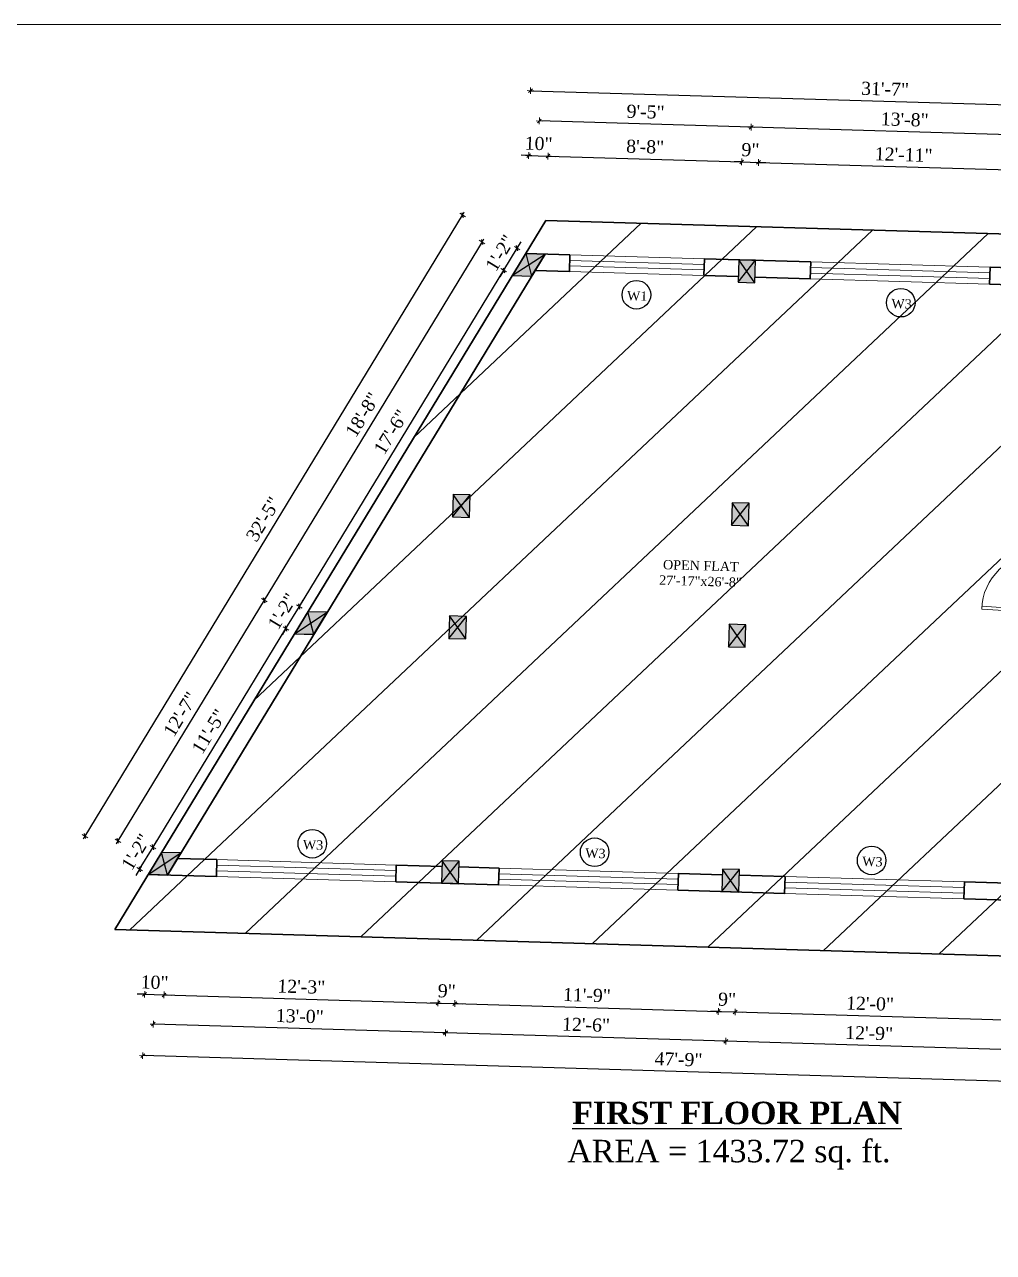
# Model space of a CAD drawing. Header units: inches. Extents: x 4069 to 291496, y -47643 to 12535.
# Drawn here: x 119747 to 120266, y -27557 to -26901 of the extents above; entities that cross this region are included whole.
import ezdxf

# ---------------------------------------------------------------- set-up
doc = ezdxf.new("R2010")
doc.units = ezdxf.units.IN
doc.header["$LTSCALE"] = 5
doc.header["$MEASUREMENT"] = 0
for name, color, linetype, lineweight in [('A-WALL', 7, 'Continuous', 9), ('Dimension', 7, 'Continuous', 18), ('DOOR', 62, 'Continuous', 0), ('Dw', 2, 'Continuous', 18), ('ele1', 21, 'Continuous', 20)]:
    doc.layers.add(name, color=color, linetype=linetype, lineweight=lineweight)
doc.layers.add('dim line', color=7, linetype='Continuous', lineweight=15, true_color=0xfab2b2)
doc.layers.add('TEXT', color=6, linetype='Continuous')
doc.layers.add('WALL', color=7, linetype='Continuous')
doc.styles.add('ordinary', font='times.ttf')
doc.dimstyles.new('Copy of 96', dxfattribs={"dimtxt": 7, "dimasz": 4, "dimexe": 0.5, "dimexo": 0.5, "dimgap": 3, "dimtad": 1, "dimdec": 1, "dimzin": 11, "dimdsep": 46, "dimlunit": 4, "dimtxsty": 'ordinary', "dimblk": 'OBLIQUE', "dimcen": 0.09, "dimse1": 1, "dimse2": 1, "dimclrt": 6, "dimazin": 0, "dimtfac": 1, "dimtdec": 1, "dimtix": 1, "dimtmove": 2, "dimatfit": 3, "dimldrblk": 'leader', "dimfxl": 0.5, "dimfxlon": 1, "dimtolj": 1, "dimtzin": 0, "dimarcsym": 0})

# ---------------------------------------------------------------- blocks, each defined once
blk = doc.blocks.new('c2a')
at = {"color": 1, "ltscale": 5}
for p, q in [((18091.63, 4625.76), (18084.82, 4613.76)), ((18101.98, 4625.76), (18091.63, 4625.76)), ((18095.17, 4613.76), (18101.98, 4625.76)), ((18084.82, 4613.76), (18095.17, 4613.76))]:
    blk.add_line(p, q, dxfattribs=at)
blk = doc.blocks.new('A$C27B36B59')
at = {"layer": 'DOOR'}
for p, q in [((0, 4), (0, 0)), ((2.5, 4), (0, 4)), ((0, 0), (3, 0)), ((2.5, 2.5), (2.5, 4)), ((3, 2.5), (2.5, 2.5)), ((3, 0), (3, 2.5))]:
    blk.add_line(p, q, dxfattribs=at)
for centre, radius, start, end in [((-1.4, -0.54), 4.75, 22.14107, 72.83803), ((1.34, 2.09), 1.64, 45.13802, 144.89476), ((2.21, 0.3), 2.49, 83.31492, 152.65798), ((0.13, 0.37), 2.05, 349.48753, 93.68048), ((1.96, -0.47), 2.01, 58.74475, 166.49498), ((-0.06, 0.32), 1.13, 343.54197, 86.94698), ((2.08, -0.4), 1.17, 38.28162, 160.15192)]:
    blk.add_arc(centre, radius, start, end, dxfattribs=at)
blk = doc.blocks.new('D2')
at = {"layer": 'DOOR'}
for p, q in [((74473.95, 24047.59), (74473.95, 24018.09)), ((74473.95, 24047.59), (74475.45, 24047.59)), ((74475.45, 24047.59), (74475.45, 24018.13))]:
    blk.add_line(p, q, dxfattribs=at)
blk.add_arc((74473.95, 24047.59), 29.5, 180, 272.9146, dxfattribs=at)
at = {"layer": 'DOOR', "xscale": -1, "rotation": 180}
blk.add_blockref('A$C27B36B59', (74441.95, 24050.09), dxfattribs=at)
at = {"layer": 'DOOR', "rotation": 180}
blk.add_blockref('A$C27B36B59', (74477.95, 24050.09), dxfattribs=at)
blk = doc.blocks.new('oblique')
at = {"color": 0, "lineweight": -2}
blk.add_line((0.25, 0.25), (-0.25, -0.25), dxfattribs=at)
at = {"layer": 'dim line', "lineweight": 9}
for p, q in [((-0.4375, 0), (0.4375, 0)), ((0, 0.4375), (0, -0.4375))]:
    blk.add_line(p, q, dxfattribs=at)
blk = doc.blocks.new('*D5156')
at = {"layer": 'A-WALL', "color": 0, "lineweight": -2, "ltscale": 50, "transparency": 16777216}
blk.add_line((120275.42, -27449.05), (120122.48, -27444.49), dxfattribs=at)
at = {"layer": 'Defpoints', "color": 0, "ltscale": 50, "transparency": 16777216}
for p in [(120124.87, -27364.6), (120277.8, -27369.16), (120122.48, -27444.49)]:
    blk.add_point(p, dxfattribs=at)
at = {"layer": 'A-WALL', "color": 0, "lineweight": -2, "ltscale": 50, "transparency": 16777216, "xscale": 4, "yscale": 4, "zscale": 4}
for p, rotation in [((120122.48, -27444.49), 178.2899854281162), ((120275.42, -27449.05), 358.2899854281162)]:
    blk.add_blockref('oblique', p, dxfattribs=dict(at, rotation=rotation))
at = {"layer": 'A-WALL', "color": 6, "ltscale": 50, "transparency": 16777216, "insert": (120199.15, -27440.2), "char_height": 7, "attachment_point": 5, "rotation": 358.28999, "style": 'ordinary'}
blk.add_mtext('\\A1;12\'-9"', dxfattribs=at)
blk = doc.blocks.new('_OBLIQUE')
at = {"color": 0, "linetype": 'ByBlock'}
blk.add_line((-0.5, -0.5), (0.5, 0.5), dxfattribs=at)
blk = doc.blocks.new('leader')
at = {"layer": 'Dimension'}
for p, q in [((0, -4.33), (0, 4.33)), ((-4.42, 0), (4.42, 0))]:
    blk.add_line(p, q, dxfattribs=at)
blk = doc.blocks.new('*D5157')
at = {"layer": 'A-WALL', "color": 0, "lineweight": -2, "ltscale": 50, "transparency": 16777216}
blk.add_line((120122.48, -27444.49), (119972.55, -27440.01), dxfattribs=at)
at = {"layer": 'Defpoints', "color": 0, "ltscale": 50, "transparency": 16777216}
for p in [(119974.94, -27360.12), (120124.87, -27364.6), (119972.55, -27440.01)]:
    blk.add_point(p, dxfattribs=at)
at = {"layer": 'A-WALL', "color": 0, "lineweight": -2, "ltscale": 50, "transparency": 16777216, "xscale": 4, "yscale": 4, "zscale": 4}
for p, rotation in [((119972.55, -27440.01), 178.2899854281162), ((120122.48, -27444.49), 358.2899854281162)]:
    blk.add_blockref('oblique', p, dxfattribs=dict(at, rotation=rotation))
at = {"layer": 'A-WALL', "color": 6, "ltscale": 50, "transparency": 16777216, "insert": (120047.71, -27435.69), "char_height": 7, "attachment_point": 5, "rotation": 358.28999, "style": 'ordinary'}
blk.add_mtext('\\A1;12\'-6"', dxfattribs=at)
blk = doc.blocks.new('*D5158')
at = {"layer": 'A-WALL', "color": 0, "lineweight": -2, "ltscale": 50, "transparency": 16777216}
blk.add_line((119972.55, -27440.01), (119816.3, -27435.35), dxfattribs=at)
at = {"layer": 'Defpoints', "color": 0, "ltscale": 50, "transparency": 16777216}
for p in [(119818.68, -27355.45), (119974.94, -27360.12), (119816.3, -27435.35)]:
    blk.add_point(p, dxfattribs=at)
at = {"layer": 'A-WALL', "color": 0, "lineweight": -2, "ltscale": 50, "transparency": 16777216, "xscale": 4, "yscale": 4, "zscale": 4}
for p, rotation in [((119816.3, -27435.35), 178.2899854281162), ((119972.55, -27440.01), 358.2899854281162)]:
    blk.add_blockref('oblique', p, dxfattribs=dict(at, rotation=rotation))
at = {"layer": 'A-WALL', "color": 6, "ltscale": 50, "transparency": 16777216, "insert": (119894.62, -27431.12), "char_height": 7, "attachment_point": 5, "rotation": 358.28999, "style": 'ordinary'}
blk.add_mtext('\\A1;13\'-0"', dxfattribs=at)
blk = doc.blocks.new('*D5159')
at = {"layer": 'A-WALL', "color": 0, "lineweight": -2, "ltscale": 50, "transparency": 16777216}
blk.add_line((120383.36, -27469.31), (119810.61, -27452.21), dxfattribs=at)
at = {"layer": 'Defpoints', "color": 0, "ltscale": 50, "transparency": 16777216}
for p in [(119813.51, -27355.3), (120386.25, -27372.4), (119810.61, -27452.21)]:
    blk.add_point(p, dxfattribs=at)
at = {"layer": 'A-WALL', "color": 0, "lineweight": -2, "ltscale": 50, "transparency": 16777216, "xscale": 4, "yscale": 4, "zscale": 4}
for p, rotation in [((119810.61, -27452.21), 178.2899854281162), ((120383.36, -27469.31), 358.2899854281162)]:
    blk.add_blockref('oblique', p, dxfattribs=dict(at, rotation=rotation))
at = {"layer": 'A-WALL', "color": 6, "ltscale": 50, "transparency": 16777216, "insert": (120097.18, -27454.19), "char_height": 7, "attachment_point": 5, "rotation": 358.28999, "style": 'ordinary'}
blk.add_mtext('\\A1;47\'-9"', dxfattribs=at)
blk = doc.blocks.new('*D5160')
at = {"layer": 'A-WALL', "color": 0, "lineweight": -2, "ltscale": 50, "transparency": 16777216}
for p, q in [((119816.11, -27340.73), (119818.19, -27337.32)), ((119808.94, -27352.52), (119816.11, -27340.73)), ((119808.94, -27352.52), (119806.87, -27355.94))]:
    blk.add_line(p, q, dxfattribs=at)
at = {"layer": 'Defpoints', "color": 0, "ltscale": 50, "transparency": 16777216}
for p in [(119816.11, -27340.73), (119820.68, -27343.51), (119813.51, -27355.3)]:
    blk.add_point(p, dxfattribs=at)
at = {"layer": 'A-WALL', "color": 0, "lineweight": -2, "ltscale": 50, "transparency": 16777216, "xscale": 4, "yscale": 4, "zscale": 4}
for p, rotation in [((119816.11, -27340.73), 238.701470922421), ((119808.94, -27352.52), 58.70147092242097)]:
    blk.add_blockref('oblique', p, dxfattribs=dict(at, rotation=rotation))
at = {"layer": 'A-WALL', "color": 6, "ltscale": 50, "transparency": 16777216, "insert": (119806.97, -27343.25), "char_height": 7, "attachment_point": 5, "rotation": 58.70147, "style": 'ordinary'}
blk.add_mtext('\\A1;1\'-2"', dxfattribs=at)
blk = doc.blocks.new('*D5161')
at = {"layer": 'A-WALL', "color": 0, "lineweight": -2, "ltscale": 50, "transparency": 16777216}
blk.add_line((119816.11, -27340.73), (119887.2, -27223.8), dxfattribs=at)
at = {"layer": 'Defpoints', "color": 0, "ltscale": 50, "transparency": 16777216}
for p in [(119887.2, -27223.8), (119891.77, -27226.58), (119820.68, -27343.51)]:
    blk.add_point(p, dxfattribs=at)
at = {"layer": 'A-WALL', "color": 0, "lineweight": -2, "ltscale": 50, "transparency": 16777216, "xscale": 4, "yscale": 4, "zscale": 4}
for p, rotation in [((119887.2, -27223.8), 58.70147092271232), ((119816.11, -27340.73), 238.7014709227123)]:
    blk.add_blockref('oblique', p, dxfattribs=dict(at, rotation=rotation))
at = {"layer": 'A-WALL', "color": 6, "ltscale": 50, "transparency": 16777216, "insert": (119846.05, -27278.86), "char_height": 7, "attachment_point": 5, "rotation": 58.70147, "style": 'ordinary'}
blk.add_mtext('\\A1;11\'-5"', dxfattribs=at)
blk = doc.blocks.new('*D5162')
at = {"layer": 'A-WALL', "color": 0, "lineweight": -2, "ltscale": 50, "transparency": 16777216}
for p, q in [((119887.2, -27223.8), (119894.37, -27212.01)), ((119894.37, -27212.01), (119896.45, -27208.59)), ((119887.2, -27223.8), (119885.13, -27227.22))]:
    blk.add_line(p, q, dxfattribs=at)
at = {"layer": 'Defpoints', "color": 0, "ltscale": 50, "transparency": 16777216}
for p in [(119894.37, -27212.01), (119898.94, -27214.79), (119891.77, -27226.58)]:
    blk.add_point(p, dxfattribs=at)
at = {"layer": 'A-WALL', "color": 0, "lineweight": -2, "ltscale": 50, "transparency": 16777216, "xscale": 4, "yscale": 4, "zscale": 4}
for p, rotation in [((119894.37, -27212.01), 238.7014709227123), ((119887.2, -27223.8), 58.70147092271233)]:
    blk.add_blockref('oblique', p, dxfattribs=dict(at, rotation=rotation))
at = {"layer": 'A-WALL', "color": 6, "ltscale": 50, "transparency": 16777216, "insert": (119885.23, -27214.53), "char_height": 7, "attachment_point": 5, "rotation": 58.70147, "style": 'ordinary'}
blk.add_mtext('\\A1;1\'-2"', dxfattribs=at)
blk = doc.blocks.new('*D5163')
at = {"layer": 'A-WALL', "color": 0, "lineweight": -2, "ltscale": 50, "transparency": 16777216}
blk.add_line((119894.37, -27212.01), (120003.7, -27032.19), dxfattribs=at)
at = {"layer": 'Defpoints', "color": 0, "ltscale": 50, "transparency": 16777216}
for p in [(120003.7, -27032.19), (120008.26, -27034.97), (119898.94, -27214.79)]:
    blk.add_point(p, dxfattribs=at)
at = {"layer": 'A-WALL', "color": 0, "lineweight": -2, "ltscale": 50, "transparency": 16777216, "xscale": 4, "yscale": 4, "zscale": 4}
for p, rotation in [((120003.7, -27032.19), 58.70147092271232), ((119894.37, -27212.01), 238.7014709227123)]:
    blk.add_blockref('oblique', p, dxfattribs=dict(at, rotation=rotation))
at = {"layer": 'A-WALL', "color": 6, "ltscale": 50, "transparency": 16777216, "insert": (119943.42, -27118.69), "char_height": 7, "attachment_point": 5, "rotation": 58.70147, "style": 'ordinary'}
blk.add_mtext('\\A1;17\'-6"', dxfattribs=at)
blk = doc.blocks.new('*D5164')
at = {"layer": 'A-WALL', "color": 0, "lineweight": -2, "ltscale": 50, "transparency": 16777216}
for p, q in [((120003.7, -27032.19), (120010.87, -27020.4)), ((120010.87, -27020.4), (120012.94, -27016.98)), ((120003.7, -27032.19), (120001.62, -27035.61))]:
    blk.add_line(p, q, dxfattribs=at)
at = {"layer": 'Defpoints', "color": 0, "ltscale": 50, "transparency": 16777216}
for p in [(120010.87, -27020.4), (120015.43, -27023.18), (120008.26, -27034.97)]:
    blk.add_point(p, dxfattribs=at)
at = {"layer": 'A-WALL', "color": 0, "lineweight": -2, "ltscale": 50, "transparency": 16777216, "xscale": 4, "yscale": 4, "zscale": 4}
for p, rotation in [((120010.87, -27020.4), 238.7014709227123), ((120003.7, -27032.19), 58.70147092271233)]:
    blk.add_blockref('oblique', p, dxfattribs=dict(at, rotation=rotation))
at = {"layer": 'A-WALL', "color": 6, "ltscale": 50, "transparency": 16777216, "insert": (120001.73, -27022.92), "char_height": 7, "attachment_point": 5, "rotation": 58.70147, "style": 'ordinary'}
blk.add_mtext('\\A1;1\'-2"', dxfattribs=at)
blk = doc.blocks.new('*D5165')
at = {"layer": 'A-WALL', "color": 0, "lineweight": -2, "ltscale": 50, "transparency": 16777216}
blk.add_line((119992.06, -27017.05), (119875.57, -27208.66), dxfattribs=at)
at = {"layer": 'Defpoints', "color": 0, "ltscale": 50, "transparency": 16777216}
for p in [(120011.85, -27029.07), (119875.57, -27208.66), (119895.35, -27220.68)]:
    blk.add_point(p, dxfattribs=at)
at = {"layer": 'A-WALL', "color": 0, "lineweight": -2, "ltscale": 50, "transparency": 16777216, "xscale": 4, "yscale": 4, "zscale": 4}
for p, rotation in [((119992.06, -27017.05), 58.70147092240706), ((119875.57, -27208.66), 238.7014709224071)]:
    blk.add_blockref('oblique', p, dxfattribs=dict(at, rotation=rotation))
at = {"layer": 'A-WALL', "color": 6, "ltscale": 50, "transparency": 16777216, "insert": (119928.21, -27109.44), "char_height": 7, "attachment_point": 5, "rotation": 58.70147, "style": 'ordinary'}
blk.add_mtext('\\A1;18\'-8"', dxfattribs=at)
blk = doc.blocks.new('*D5166')
at = {"layer": 'A-WALL', "color": 0, "lineweight": -2, "ltscale": 50, "transparency": 16777216}
blk.add_line((119875.57, -27208.66), (119797.31, -27337.38), dxfattribs=at)
at = {"layer": 'Defpoints', "color": 0, "ltscale": 50, "transparency": 16777216}
for p in [(119895.35, -27220.68), (119797.31, -27337.38), (119817.09, -27349.4)]:
    blk.add_point(p, dxfattribs=at)
at = {"layer": 'A-WALL', "color": 0, "lineweight": -2, "ltscale": 50, "transparency": 16777216, "xscale": 4, "yscale": 4, "zscale": 4}
for p, rotation in [((119875.57, -27208.66), 58.70147092271233), ((119797.31, -27337.38), 238.7014709227123)]:
    blk.add_blockref('oblique', p, dxfattribs=dict(at, rotation=rotation))
at = {"layer": 'A-WALL', "color": 6, "ltscale": 50, "transparency": 16777216, "insert": (119830.83, -27269.6), "char_height": 7, "attachment_point": 5, "rotation": 58.70147, "style": 'ordinary'}
blk.add_mtext('\\A1;12\'-7"', dxfattribs=at)
blk = doc.blocks.new('*D5167')
at = {"layer": 'A-WALL', "color": 0, "lineweight": -2, "ltscale": 50, "transparency": 16777216}
blk.add_line((119779.73, -27334.77), (119981.65, -27002.64), dxfattribs=at)
at = {"layer": 'Defpoints', "color": 0, "ltscale": 50, "transparency": 16777216}
for p in [(119981.65, -27002.64), (120015.43, -27023.18), (119813.51, -27355.3)]:
    blk.add_point(p, dxfattribs=at)
at = {"layer": 'A-WALL', "color": 0, "lineweight": -2, "ltscale": 50, "transparency": 16777216, "xscale": 4, "yscale": 4, "zscale": 4}
for p, rotation in [((119981.65, -27002.64), 58.70147092240533), ((119779.73, -27334.77), 238.7014709224053)]:
    blk.add_blockref('oblique', p, dxfattribs=dict(at, rotation=rotation))
at = {"layer": 'A-WALL', "color": 6, "ltscale": 50, "transparency": 16777216, "insert": (119875.09, -27165.3), "char_height": 7, "attachment_point": 5, "rotation": 58.70147, "style": 'ordinary'}
blk.add_mtext('\\A1;32\'-5"', dxfattribs=at)
blk = doc.blocks.new('*D5168')
at = {"layer": 'A-WALL', "color": 0, "lineweight": -2, "ltscale": 50, "transparency": 16777216}
for p, q in [((120016.99, -26970.83), (120012.99, -26970.71)), ((120016.99, -26970.83), (120027.34, -26971.14)), ((120027.34, -26971.14), (120031.34, -26971.26))]:
    blk.add_line(p, q, dxfattribs=at)
at = {"layer": 'Defpoints', "color": 0, "ltscale": 50, "transparency": 16777216}
for p in [(120027.34, -26971.14), (120015.43, -27023.18), (120025.78, -27023.49)]:
    blk.add_point(p, dxfattribs=at)
at = {"layer": 'A-WALL', "color": 0, "lineweight": -2, "ltscale": 50, "transparency": 16777216, "xscale": 4, "yscale": 4, "zscale": 4}
for p, rotation in [((120016.99, -26970.83), 358.2899854281655), ((120027.34, -26971.14), 178.2899854281655)]:
    blk.add_blockref('oblique', p, dxfattribs=dict(at, rotation=rotation))
at = {"layer": 'A-WALL', "color": 6, "ltscale": 50, "transparency": 16777216, "insert": (120022.36, -26964.43), "char_height": 7, "attachment_point": 5, "rotation": 358.28999, "style": 'ordinary'}
blk.add_mtext('\\A1;10"', dxfattribs=at)
blk = doc.blocks.new('*D5169')
at = {"layer": 'A-WALL', "color": 0, "lineweight": -2, "ltscale": 50, "transparency": 16777216}
blk.add_line((120027.34, -26971.14), (120130.94, -26974.23), dxfattribs=at)
at = {"layer": 'Defpoints', "color": 0, "ltscale": 50, "transparency": 16777216}
for p in [(120130.94, -26974.23), (120025.78, -27023.49), (120129.38, -27026.58)]:
    blk.add_point(p, dxfattribs=at)
at = {"layer": 'A-WALL', "color": 0, "lineweight": -2, "ltscale": 50, "transparency": 16777216, "xscale": 4, "yscale": 4, "zscale": 4}
for p, rotation in [((120027.34, -26971.14), 178.2899854281162), ((120130.94, -26974.23), 358.2899854281162)]:
    blk.add_blockref('oblique', p, dxfattribs=dict(at, rotation=rotation))
at = {"layer": 'A-WALL', "color": 6, "ltscale": 50, "transparency": 16777216, "insert": (120079.34, -26966.13), "char_height": 7, "attachment_point": 5, "rotation": 358.28999, "style": 'ordinary'}
blk.add_mtext('\\A1;8\'-8"', dxfattribs=at)
blk = doc.blocks.new('*D5170')
at = {"layer": 'A-WALL', "color": 0, "lineweight": -2, "ltscale": 50, "transparency": 16777216}
for p, q in [((120130.94, -26974.23), (120126.94, -26974.11)), ((120130.94, -26974.23), (120139.94, -26974.5)), ((120139.94, -26974.5), (120143.94, -26974.62))]:
    blk.add_line(p, q, dxfattribs=at)
at = {"layer": 'Defpoints', "color": 0, "ltscale": 50, "transparency": 16777216}
for p in [(120139.94, -26974.5), (120129.38, -27026.58), (120138.38, -27026.85)]:
    blk.add_point(p, dxfattribs=at)
at = {"layer": 'A-WALL', "color": 0, "lineweight": -2, "ltscale": 50, "transparency": 16777216, "xscale": 4, "yscale": 4, "zscale": 4}
for p, rotation in [((120130.94, -26974.23), 358.2899854281162), ((120139.94, -26974.5), 178.2899854281162)]:
    blk.add_blockref('oblique', p, dxfattribs=dict(at, rotation=rotation))
at = {"layer": 'A-WALL', "color": 6, "ltscale": 50, "transparency": 16777216, "insert": (120135.64, -26967.8), "char_height": 7, "attachment_point": 5, "rotation": 358.28999, "style": 'ordinary'}
blk.add_mtext('\\A1;9"', dxfattribs=at)
blk = doc.blocks.new('*D5171')
at = {"layer": 'A-WALL', "color": 0, "lineweight": -2, "ltscale": 50, "transparency": 16777216}
blk.add_line((120139.94, -26974.5), (120294.87, -26979.12), dxfattribs=at)
at = {"layer": 'Defpoints', "color": 0, "ltscale": 50, "transparency": 16777216}
for p in [(120294.87, -26979.12), (120138.38, -27026.85), (120293.31, -27031.47)]:
    blk.add_point(p, dxfattribs=at)
at = {"layer": 'A-WALL', "color": 0, "lineweight": -2, "ltscale": 50, "transparency": 16777216, "xscale": 4, "yscale": 4, "zscale": 4}
for p, rotation in [((120139.94, -26974.5), 178.2899854281162), ((120294.87, -26979.12), 358.2899854281162)]:
    blk.add_blockref('oblique', p, dxfattribs=dict(at, rotation=rotation))
at = {"layer": 'A-WALL', "color": 6, "ltscale": 50, "transparency": 16777216, "insert": (120217.6, -26970.31), "char_height": 7, "attachment_point": 5, "rotation": 358.28999, "style": 'ordinary'}
blk.add_mtext('\\A1;12\'-11"', dxfattribs=at)
blk = doc.blocks.new('*D5176')
at = {"layer": 'A-WALL', "color": 0, "lineweight": -2, "ltscale": 50, "transparency": 16777216}
blk.add_line((120299.92, -26960.59), (120136, -26955.7), dxfattribs=at)
at = {"layer": 'Defpoints', "color": 0, "ltscale": 50, "transparency": 16777216}
for p in [(120136, -26955.7), (120133.88, -27026.71), (120297.8, -27031.61)]:
    blk.add_point(p, dxfattribs=at)
at = {"layer": 'A-WALL', "color": 0, "lineweight": -2, "ltscale": 50, "transparency": 16777216, "xscale": 4, "yscale": 4, "zscale": 4}
for p, rotation in [((120136, -26955.7), 178.2899854281162), ((120299.92, -26960.59), 358.2899854281162)]:
    blk.add_blockref('oblique', p, dxfattribs=dict(at, rotation=rotation))
at = {"layer": 'A-WALL', "color": 6, "ltscale": 50, "transparency": 16777216, "insert": (120218.16, -26951.59), "char_height": 7, "attachment_point": 5, "rotation": 358.28999, "style": 'ordinary'}
blk.add_mtext('\\A1;13\'-8"', dxfattribs=at)
blk = doc.blocks.new('*D5177')
at = {"layer": 'A-WALL', "color": 0, "lineweight": -2, "ltscale": 50, "transparency": 16777216}
blk.add_line((120136, -26955.7), (120022.72, -26952.31), dxfattribs=at)
at = {"layer": 'Defpoints', "color": 0, "ltscale": 50, "transparency": 16777216}
for p in [(120022.72, -26952.31), (120020.6, -27023.33), (120133.88, -27026.71)]:
    blk.add_point(p, dxfattribs=at)
at = {"layer": 'A-WALL', "color": 0, "lineweight": -2, "ltscale": 50, "transparency": 16777216, "xscale": 4, "yscale": 4, "zscale": 4}
for p, rotation in [((120022.72, -26952.31), 178.2899854281162), ((120136, -26955.7), 358.2899854281162)]:
    blk.add_blockref('oblique', p, dxfattribs=dict(at, rotation=rotation))
at = {"layer": 'A-WALL', "color": 6, "ltscale": 50, "transparency": 16777216, "insert": (120079.56, -26947.44), "char_height": 7, "attachment_point": 5, "rotation": 358.28999, "style": 'ordinary'}
blk.add_mtext('\\A1;9\'-5"', dxfattribs=at)
blk = doc.blocks.new('*D5178')
at = {"layer": 'A-WALL', "color": 0, "lineweight": -2, "ltscale": 50, "transparency": 16777216}
blk.add_line((120018.03, -26936.15), (120396.86, -26947.46), dxfattribs=at)
at = {"layer": 'Defpoints', "color": 0, "ltscale": 50, "transparency": 16777216}
for p in [(120396.86, -26947.46), (120015.43, -27023.18), (120394.26, -27034.49)]:
    blk.add_point(p, dxfattribs=at)
at = {"layer": 'A-WALL', "color": 0, "lineweight": -2, "ltscale": 50, "transparency": 16777216, "xscale": 4, "yscale": 4, "zscale": 4}
for p, rotation in [((120018.03, -26936.15), 178.2899854281162), ((120396.86, -26947.46), 358.2899854281162)]:
    blk.add_blockref('oblique', p, dxfattribs=dict(at, rotation=rotation))
at = {"layer": 'A-WALL', "color": 6, "ltscale": 50, "transparency": 16777216, "insert": (120207.64, -26935.24), "char_height": 7, "attachment_point": 5, "rotation": 358.28999, "style": 'ordinary'}
blk.add_mtext('\\A1;31\'-7"', dxfattribs=at)
blk = doc.blocks.new('*D5179')
at = {"layer": 'A-WALL', "color": 0, "lineweight": -2, "ltscale": 50, "transparency": 16777216}
for p, q in [((119811.59, -27419.4), (119807.6, -27419.28)), ((119811.59, -27419.4), (119821.94, -27419.71)), ((119821.94, -27419.71), (119825.94, -27419.83))]:
    blk.add_line(p, q, dxfattribs=at)
at = {"layer": 'Defpoints', "color": 0, "ltscale": 50, "transparency": 16777216}
for p in [(119813.51, -27355.3), (119823.85, -27355.61), (119821.94, -27419.71)]:
    blk.add_point(p, dxfattribs=at)
at = {"layer": 'A-WALL', "color": 0, "lineweight": -2, "ltscale": 50, "transparency": 16777216, "xscale": 4, "yscale": 4, "zscale": 4}
for p, rotation in [((119811.59, -27419.4), 358.2899854281162), ((119821.94, -27419.71), 178.2899854281162)]:
    blk.add_blockref('oblique', p, dxfattribs=dict(at, rotation=rotation))
at = {"layer": 'A-WALL', "color": 6, "ltscale": 50, "transparency": 16777216, "insert": (119816.96, -27412.99), "char_height": 7, "attachment_point": 5, "rotation": 358.28999, "style": 'ordinary'}
blk.add_mtext('\\A1;10"', dxfattribs=at)
blk = doc.blocks.new('*D5180')
at = {"layer": 'A-WALL', "color": 0, "lineweight": -2, "ltscale": 50, "transparency": 16777216}
blk.add_line((119821.94, -27419.71), (119968.52, -27424.08), dxfattribs=at)
at = {"layer": 'Defpoints', "color": 0, "ltscale": 50, "transparency": 16777216}
for p in [(119823.85, -27355.61), (119970.44, -27359.98), (119968.52, -27424.08)]:
    blk.add_point(p, dxfattribs=at)
at = {"layer": 'A-WALL', "color": 0, "lineweight": -2, "ltscale": 50, "transparency": 16777216, "xscale": 4, "yscale": 4, "zscale": 4}
for p, rotation in [((119821.94, -27419.71), 178.2899854281162), ((119968.52, -27424.08), 358.2899854281162)]:
    blk.add_blockref('oblique', p, dxfattribs=dict(at, rotation=rotation))
at = {"layer": 'A-WALL', "color": 6, "ltscale": 50, "transparency": 16777216, "insert": (119895.43, -27415.34), "char_height": 7, "attachment_point": 5, "rotation": 358.28999, "style": 'ordinary'}
blk.add_mtext('\\A1;12\'-3"', dxfattribs=at)
blk = doc.blocks.new('*D5181')
at = {"layer": 'A-WALL', "color": 0, "lineweight": -2, "ltscale": 50, "transparency": 16777216}
for p, q in [((119968.52, -27424.08), (119964.53, -27423.96)), ((119968.52, -27424.08), (119977.52, -27424.35)), ((119977.52, -27424.35), (119981.52, -27424.47))]:
    blk.add_line(p, q, dxfattribs=at)
at = {"layer": 'Defpoints', "color": 0, "ltscale": 50, "transparency": 16777216}
for p in [(119970.44, -27359.98), (119979.43, -27360.25), (119977.52, -27424.35)]:
    blk.add_point(p, dxfattribs=at)
at = {"layer": 'A-WALL', "color": 0, "lineweight": -2, "ltscale": 50, "transparency": 16777216, "xscale": 4, "yscale": 4, "zscale": 4}
for p, rotation in [((119968.52, -27424.08), 358.2899854281162), ((119977.52, -27424.35), 178.2899854281162)]:
    blk.add_blockref('oblique', p, dxfattribs=dict(at, rotation=rotation))
at = {"layer": 'A-WALL', "color": 6, "ltscale": 50, "transparency": 16777216, "insert": (119973.22, -27417.65), "char_height": 7, "attachment_point": 5, "rotation": 358.28999, "style": 'ordinary'}
blk.add_mtext('\\A1;9"', dxfattribs=at)
blk = doc.blocks.new('*D5182')
at = {"layer": 'A-WALL', "color": 0, "lineweight": -2, "ltscale": 50, "transparency": 16777216}
blk.add_line((119977.52, -27424.35), (120118.46, -27428.56), dxfattribs=at)
at = {"layer": 'Defpoints', "color": 0, "ltscale": 50, "transparency": 16777216}
for p in [(119979.43, -27360.25), (120120.37, -27364.46), (120118.46, -27428.56)]:
    blk.add_point(p, dxfattribs=at)
at = {"layer": 'A-WALL', "color": 0, "lineweight": -2, "ltscale": 50, "transparency": 16777216, "xscale": 4, "yscale": 4, "zscale": 4}
for p, rotation in [((119977.52, -27424.35), 178.2899854281162), ((120118.46, -27428.56), 358.2899854281162)]:
    blk.add_blockref('oblique', p, dxfattribs=dict(at, rotation=rotation))
at = {"layer": 'A-WALL', "color": 6, "ltscale": 50, "transparency": 16777216, "insert": (120048.19, -27419.89), "char_height": 7, "attachment_point": 5, "rotation": 358.28999, "style": 'ordinary'}
blk.add_mtext('\\A1;11\'-9"', dxfattribs=at)
blk = doc.blocks.new('*D5183')
at = {"layer": 'A-WALL', "color": 0, "lineweight": -2, "ltscale": 50, "transparency": 16777216}
for p, q in [((120118.46, -27428.56), (120114.46, -27428.44)), ((120118.46, -27428.56), (120127.45, -27428.83)), ((120127.45, -27428.83), (120131.45, -27428.95))]:
    blk.add_line(p, q, dxfattribs=at)
at = {"layer": 'Defpoints', "color": 0, "ltscale": 50, "transparency": 16777216}
for p in [(120120.37, -27364.46), (120129.37, -27364.73), (120127.45, -27428.83)]:
    blk.add_point(p, dxfattribs=at)
at = {"layer": 'A-WALL', "color": 0, "lineweight": -2, "ltscale": 50, "transparency": 16777216, "xscale": 4, "yscale": 4, "zscale": 4}
for p, rotation in [((120118.46, -27428.56), 358.2899854281162), ((120127.45, -27428.83), 178.2899854281162)]:
    blk.add_blockref('oblique', p, dxfattribs=dict(at, rotation=rotation))
at = {"layer": 'A-WALL', "color": 6, "ltscale": 50, "transparency": 16777216, "insert": (120123.15, -27422.13), "char_height": 7, "attachment_point": 5, "rotation": 358.28999, "style": 'ordinary'}
blk.add_mtext('\\A1;9"', dxfattribs=at)
blk = doc.blocks.new('*D5184')
at = {"layer": 'A-WALL', "color": 0, "lineweight": -2, "ltscale": 50, "transparency": 16777216}
blk.add_line((120127.45, -27428.83), (120271.39, -27433.12), dxfattribs=at)
at = {"layer": 'Defpoints', "color": 0, "ltscale": 50, "transparency": 16777216}
for p in [(120129.37, -27364.73), (120273.3, -27369.03), (120271.39, -27433.12)]:
    blk.add_point(p, dxfattribs=at)
at = {"layer": 'A-WALL', "color": 0, "lineweight": -2, "ltscale": 50, "transparency": 16777216, "xscale": 4, "yscale": 4, "zscale": 4}
for p, rotation in [((120127.45, -27428.83), 178.2899854281162), ((120271.39, -27433.12), 358.2899854281162)]:
    blk.add_blockref('oblique', p, dxfattribs=dict(at, rotation=rotation))
at = {"layer": 'A-WALL', "color": 6, "ltscale": 50, "transparency": 16777216, "insert": (120199.62, -27424.42), "char_height": 7, "attachment_point": 5, "rotation": 358.28999, "style": 'ordinary'}
blk.add_mtext('\\A1;12\'-0"', dxfattribs=at)
blk = doc.blocks.new('*D5188')
at = {"layer": 'A-WALL', "color": 0, "lineweight": -2, "ltscale": 50, "transparency": 16777216}
for p, q in [((120294.77, -27039.34), (120294.77, -27035.34)), ((120294.77, -27039.34), (120294.77, -27051.34)), ((120294.77, -27051.34), (120294.77, -27055.34))]:
    blk.add_line(p, q, dxfattribs=at)
at = {"layer": 'Defpoints', "color": 0, "ltscale": 50, "transparency": 16777216}
for p in [(120223.17, -27039.34), (120223.25, -27051.34), (120294.77, -27051.34)]:
    blk.add_point(p, dxfattribs=at)
at = {"layer": 'A-WALL', "color": 0, "lineweight": -2, "ltscale": 50, "transparency": 16777216, "xscale": 4, "yscale": 4, "zscale": 4}
for p, rotation in [((120294.77, -27039.34), 270), ((120294.77, -27051.34), 90)]:
    blk.add_blockref('oblique', p, dxfattribs=dict(at, rotation=rotation))
at = {"layer": 'A-WALL', "color": 6, "ltscale": 50, "transparency": 16777216, "insert": (120288.21, -27045.34), "char_height": 7, "attachment_point": 5, "rotation": 90, "style": 'ordinary'}
blk.add_mtext('\\A1;1\'-0"', dxfattribs=at)

msp = doc.modelspace()

# ---------------------------------------------------------------- hatches: boundary and pattern name
at = {"layer": 'WALL', "linetype": 'ByBlock', "ltscale": 5, "true_color": 0xf8991e}
h = msp.add_hatch(dxfattribs=at)
h.set_pattern_fill('ANSI31', color=30, scale=350, angle=-1.71001457)
h.set_pattern_definition([(43.29, (112600.392, -24553.754), (-29.99899, 31.8453), [])])
h.paths.add_polyline_path([(119795.58603, -27384.77815), (120026.18321, -27005.49048), (120394.68766, -27016.4919), (120385.35768, -27402.38534)])
h = msp.add_hatch(color=30, dxfattribs=at)
h.dxf.hatch_style = 1
h.paths.add_polyline_path([(120017.01808, -27029.22756), (120018.6062, -27035.27764), (120025.77502, -27023.48631)])
h.paths.add_polyline_path([(120017.01808, -27029.22756), (120025.77502, -27023.48631), (120015.42997, -27023.17747)])
h.paths.add_polyline_path([(120015.42997, -27023.17747), (120008.26115, -27034.9688), (120017.01808, -27029.22756)])
h.paths.add_polyline_path([(120017.01808, -27029.22756), (120008.26115, -27034.9688), (120018.6062, -27035.27764)])
h = msp.add_hatch(color=30, dxfattribs=at)
h.dxf.hatch_style = 1
h.paths.add_polyline_path([(120133.69807, -27032.71095), (120129.02103, -27038.57399), (120138.01702, -27038.84256)])
h.paths.add_polyline_path([(120138.01702, -27038.84256), (120138.37511, -27026.84791), (120133.69807, -27032.71095)])
h.paths.add_polyline_path([(120133.69807, -27032.71095), (120138.37511, -27026.84791), (120129.37912, -27026.57934)])
h.paths.add_polyline_path([(120129.37912, -27026.57934), (120129.02103, -27038.57399), (120133.69807, -27032.71095)])
h = msp.add_hatch(color=30, dxfattribs=at)
h.dxf.hatch_style = 1
h.paths.add_polyline_path([(119980.96395, -27158.20911), (119976.28691, -27164.07215), (119985.2829, -27164.34072)])
h.paths.add_polyline_path([(119985.2829, -27164.34072), (119985.64099, -27152.34606), (119980.96395, -27158.20911)])
h.paths.add_polyline_path([(119980.96395, -27158.20911), (119985.64099, -27152.34606), (119976.645, -27152.07749)])
h.paths.add_polyline_path([(119976.645, -27152.07749), (119976.28691, -27164.07215), (119980.96395, -27158.20911)])
h = msp.add_hatch(color=30, dxfattribs=at)
h.dxf.hatch_style = 1
h.paths.add_polyline_path([(120130.24878, -27162.66589), (120125.57174, -27168.52894), (120134.56773, -27168.79751)])
h.paths.add_polyline_path([(120134.56773, -27168.79751), (120134.92583, -27156.80285), (120130.24878, -27162.66589)])
h.paths.add_polyline_path([(120130.24878, -27162.66589), (120134.92583, -27156.80285), (120125.92983, -27156.53428)])
h.paths.add_polyline_path([(120125.92983, -27156.53428), (120125.57174, -27168.52894), (120130.24878, -27162.66589)])
h = msp.add_hatch(color=30, dxfattribs=at)
h.dxf.hatch_style = 1
h.paths.add_polyline_path([(119900.52469, -27220.83661), (119902.1128, -27226.8867), (119909.28163, -27215.09537)])
h.paths.add_polyline_path([(119900.52469, -27220.83661), (119909.28163, -27215.09537), (119898.93658, -27214.78653)])
h.paths.add_polyline_path([(119898.93658, -27214.78653), (119891.76775, -27226.57785), (119900.52469, -27220.83661)])
h.paths.add_polyline_path([(119900.52469, -27220.83661), (119891.76775, -27226.57785), (119902.1128, -27226.8867)])
h = msp.add_hatch(color=30, dxfattribs=at)
h.dxf.hatch_style = 1
h.paths.add_polyline_path([(119979.02429, -27223.18016), (119974.34725, -27229.0432), (119983.34324, -27229.31177)])
h.paths.add_polyline_path([(119983.34324, -27229.31177), (119983.70133, -27217.31712), (119979.02429, -27223.18016)])
h.paths.add_polyline_path([(119979.02429, -27223.18016), (119983.70133, -27217.31712), (119974.70534, -27217.04855)])
h.paths.add_polyline_path([(119974.70534, -27217.04855), (119974.34725, -27229.0432), (119979.02429, -27223.18016)])
h = msp.add_hatch(color=30, dxfattribs=at)
h.dxf.hatch_style = 1
h.paths.add_polyline_path([(120128.52414, -27227.64337), (120123.8471, -27233.50641), (120132.84309, -27233.77498)])
h.paths.add_polyline_path([(120132.84309, -27233.77498), (120133.20118, -27221.78032), (120128.52414, -27227.64337)])
h.paths.add_polyline_path([(120128.52414, -27227.64337), (120133.20118, -27221.78032), (120124.20519, -27221.51175)])
h.paths.add_polyline_path([(120124.20519, -27221.51175), (120123.8471, -27233.50641), (120128.52414, -27227.64337)])
h = msp.add_hatch(color=30, dxfattribs=at)
h.dxf.hatch_style = 1
h.paths.add_polyline_path([(119822.26502, -27349.55859), (119823.85314, -27355.60868), (119831.02196, -27343.81735)])
h.paths.add_polyline_path([(119822.26502, -27349.55859), (119831.02196, -27343.81735), (119820.67691, -27343.50851)])
h.paths.add_polyline_path([(119820.67691, -27343.50851), (119813.50809, -27355.29984), (119822.26502, -27349.55859)])
h.paths.add_polyline_path([(119822.26502, -27349.55859), (119813.50809, -27355.29984), (119823.85314, -27355.60868)])
h = msp.add_hatch(color=30, dxfattribs=at)
h.dxf.hatch_style = 1
h.paths.add_polyline_path([(119975.11513, -27354.12182), (119970.43808, -27359.98486), (119979.43408, -27360.25343)])
h.paths.add_polyline_path([(119979.43408, -27360.25343), (119979.79217, -27348.25878), (119975.11513, -27354.12182)])
h.paths.add_polyline_path([(119975.11513, -27354.12182), (119979.79217, -27348.25878), (119970.79617, -27347.99021)])
h.paths.add_polyline_path([(119970.79617, -27347.99021), (119970.43808, -27359.98486), (119975.11513, -27354.12182)])
h = msp.add_hatch(color=30, dxfattribs=at)
h.dxf.hatch_style = 1
h.paths.add_polyline_path([(120125.04832, -27358.59796), (120120.37128, -27364.46101), (120129.36727, -27364.72958)])
h.paths.add_polyline_path([(120129.36727, -27364.72958), (120129.72537, -27352.73492), (120125.04832, -27358.59796)])
h.paths.add_polyline_path([(120125.04832, -27358.59796), (120129.72537, -27352.73492), (120120.72937, -27352.46635)])
h.paths.add_polyline_path([(120120.72937, -27352.46635), (120120.37128, -27364.46101), (120125.04832, -27358.59796)])

# ---------------------------------------------------------------- linework, layer by layer
at = {"color": 1, "ltscale": 5}
for p, q in [((120008.26115, -27034.9688), (120025.77502, -27023.48631)), ((120015.42997, -27023.17747), (120018.6062, -27035.27764)), ((120129.02103, -27038.57399), (120138.37511, -27026.84791)), ((120138.01702, -27038.84256), (120129.37912, -27026.57934)), ((119976.28691, -27164.07215), (119985.64099, -27152.34606)), ((119985.2829, -27164.34072), (119976.645, -27152.07749)), ((120125.57174, -27168.52894), (120134.92583, -27156.80285)), ((120134.56773, -27168.79751), (120125.92983, -27156.53428)), ((119891.76775, -27226.57785), (119909.28163, -27215.09537)), ((119902.1128, -27226.8867), (119898.93658, -27214.78653)), ((119974.34725, -27229.0432), (119983.70133, -27217.31712)), ((119983.34324, -27229.31177), (119974.70534, -27217.04855)), ((120123.8471, -27233.50641), (120133.20118, -27221.78032)), ((120132.84309, -27233.77498), (120124.20519, -27221.51175)), ((119813.50809, -27355.29984), (119831.02196, -27343.81735)), ((119823.85314, -27355.60868), (119820.67691, -27343.50851)), ((119970.43808, -27359.98486), (119979.79217, -27348.25878)), ((119979.43408, -27360.25343), (119970.79617, -27347.99021)), ((120120.37128, -27364.46101), (120129.72537, -27352.73492)), ((120129.36727, -27364.72958), (120120.72937, -27352.46635))]:
    msp.add_line(p, q, dxfattribs=at)
at = {"layer": 'A-WALL', "lineweight": 30}
for p, q in [((119795.58603, -27384.77815), (120026.18321, -27005.49048)), ((120394.68766, -27016.4919), (120026.18321, -27005.49048)), ((119823.85314, -27355.60868), (120025.77502, -27023.48631)), ((120039.03908, -27023.8823), (120015.42997, -27023.17747)), ((120038.77051, -27032.87829), (120039.03908, -27023.8823)), ((120110.73844, -27035.02684), (120111.00701, -27026.03085)), ((120167.86197, -27027.72821), (120111.00701, -27026.03085)), ((120167.5934, -27036.72421), (120167.86197, -27027.72821)), ((120038.77051, -27032.87829), (120020.3984, -27032.32981)), ((120129.11055, -27035.57533), (120110.73844, -27035.02684)), ((120263.55065, -27039.58894), (120263.81922, -27030.59294)), ((120302.30207, -27031.74182), (120263.81922, -27030.59294)), ((120167.5934, -27036.72421), (120138.10654, -27035.8439)), ((120293.03751, -27040.46924), (120263.55065, -27039.58894)), ((119829.22975, -27346.76518), (119850.2604, -27347.39304)), ((119849.99183, -27356.38903), (119850.2604, -27347.39304)), ((119945.94908, -27359.25376), (119946.21765, -27350.25777)), ((119946.21765, -27350.25777), (119970.70665, -27350.98887)), ((119813.50809, -27355.29984), (119849.99183, -27356.38903)), ((119979.70264, -27351.25744), (120001.19315, -27351.89902)), ((120000.92459, -27360.89501), (120001.19315, -27351.89902)), ((120096.88183, -27363.75975), (120097.1504, -27354.76375)), ((120097.1504, -27354.76375), (120120.63985, -27355.46501)), ((120129.63584, -27355.73358), (120154.12502, -27356.46469)), ((120153.85645, -27365.46068), (120154.12502, -27356.46469)), ((119945.94908, -27359.25376), (120000.92459, -27360.89501)), ((120249.8137, -27368.32541), (120250.08226, -27359.32942)), ((120250.08226, -27359.32942), (120273.57171, -27360.03068)), ((120096.88183, -27363.75975), (120153.85645, -27365.46068)), ((120249.8137, -27368.32541), (120294.29388, -27369.65333)), ((119795.58603, -27384.77815), (120385.54211, -27402.39085))]:
    msp.add_line(p, q, dxfattribs=at)
at = {"layer": 'Dw', "color": 3}
for p, q in [((120038.94955, -27026.88097), (120110.91749, -27029.02952)), ((120039.03908, -27023.8823), (120111.00701, -27026.03085)), ((120167.86197, -27027.72821), (120263.81922, -27030.59294)), ((120038.77051, -27032.87829), (120110.73844, -27035.02684)), ((120038.86003, -27029.87963), (120110.82797, -27032.02818)), ((120167.68293, -27033.72554), (120263.64017, -27036.59027)), ((120167.77245, -27030.72688), (120263.7297, -27033.59161)), ((120167.5934, -27036.72421), (120263.55065, -27039.58894)), ((119946.12813, -27353.25643), (119850.17088, -27350.3917)), ((119850.2604, -27347.39304), (119946.21765, -27350.25777)), ((119849.99183, -27356.38903), (119945.94908, -27359.25376)), ((119946.0386, -27356.2551), (119850.08135, -27353.39037)), ((120097.06088, -27357.76242), (120001.10363, -27354.89769)), ((120001.19315, -27351.89902), (120097.1504, -27354.76375)), ((120154.12502, -27356.46469), (120250.08226, -27359.32942)), ((120000.92459, -27360.89501), (120096.88183, -27363.75975)), ((120096.97136, -27360.76108), (120001.01411, -27357.89635)), ((120249.90322, -27365.32675), (120153.94597, -27362.46202)), ((120249.99274, -27362.32808), (120154.03549, -27359.46335)), ((120153.85645, -27365.46068), (120249.8137, -27368.32541))]:
    msp.add_line(p, q, dxfattribs=at)
at = {"layer": 'ele1'}
msp.add_lwpolyline([(118398.77009, -26900.77781), (121483.73454, -26900.77781), (121483.73454, -29056.11078), (118398.77009, -29056.11078)], close=True, dxfattribs=at)
msp.add_lwpolyline([(118398.77009, -26900.77781), (121483.73454, -26900.77781), (121483.73454, -29056.11078), (118398.77009, -29056.11078)], close=True, dxfattribs=at)
at = {"layer": 'TEXT'}
for centre in [(120074.66544, -27045.30374), (120216.06608, -27049.52515), (119901.28403, -27338.88734), (120052.29589, -27343.39569), (120200.4575, -27347.81894)]:
    msp.add_circle(centre, 7.64038, dxfattribs=at)
at = {"layer": 'WALL', "color": 2, "linetype": 'ByBlock', "ltscale": 5}
for points in [[(120008.26115, -27034.9688), (120018.6062, -27035.27764), (120025.77502, -27023.48631), (120015.42997, -27023.17747)], [(120129.02103, -27038.57399), (120138.01702, -27038.84256), (120138.37511, -27026.84791), (120129.37912, -27026.57934)], [(119976.28691, -27164.07215), (119985.2829, -27164.34072), (119985.64099, -27152.34606), (119976.645, -27152.07749)], [(120125.57174, -27168.52894), (120134.56773, -27168.79751), (120134.92583, -27156.80285), (120125.92983, -27156.53428)], [(119891.76775, -27226.57785), (119902.1128, -27226.8867), (119909.28163, -27215.09537), (119898.93658, -27214.78653)], [(119974.34725, -27229.0432), (119983.34324, -27229.31177), (119983.70133, -27217.31712), (119974.70534, -27217.04855)], [(120123.8471, -27233.50641), (120132.84309, -27233.77498), (120133.20118, -27221.78032), (120124.20519, -27221.51175)], [(119813.50809, -27355.29984), (119823.85314, -27355.60868), (119831.02196, -27343.81735), (119820.67691, -27343.50851)], [(119970.43808, -27359.98486), (119979.43408, -27360.25343), (119979.79217, -27348.25878), (119970.79617, -27347.99021)], [(120120.37128, -27364.46101), (120129.36727, -27364.72958), (120129.72537, -27352.73492), (120120.72937, -27352.46635)]]:
    msp.add_lwpolyline(points, close=True, dxfattribs=at)

# ---------------------------------------------------------------- block references
at = {"layer": 'WALL', "color": 2, "linetype": 'ByBlock', "ltscale": 5, "rotation": 358.2899854281387}
for p in [(101793.81686, -31107.00502), (101677.32346, -31298.61408), (101599.0638, -31427.33606)]:
    msp.add_blockref('c2a', p, dxfattribs=at)
at = {"layer": 'WALL', "color": 2, "linetype": 'ByBlock', "rotation": 266.1524916298333}
msp.add_blockref('D2', (101292.8012, 48705.89013), dxfattribs=at)

# ---------------------------------------------------------------- texts
at = {"layer": 'TEXT', "style": 'ordinary'}
for s, p in [('W1', (120069.54325, -27048.21631)), ('W3', (120210.94389, -27052.43772)), ('W3', (119896.16184, -27341.79991)), ('W3', (120047.1737, -27346.30825)), ('W3', (120195.33531, -27350.73151))]:
    msp.add_text(s, height=5, rotation=358.29037351, dxfattribs=at).set_placement(p)
at = {"layer": 'TEXT', "insert": (120108.79802, -27201.03911), "char_height": 5, "attachment_point": 8, "rotation": 358.28959735, "style": 'ordinary'}
msp.add_mtext_dynamic_manual_height_columns('OPEN FLAT\\P27\'-17"x26\'-8"', width=101.5687276, gutter_width=1720.71691, heights=[0], dxfattribs=at)
at = {"layer": 'TEXT', "char_height": 12, "width": 219.8150831, "attachment_point": 8, "style": 'ordinary'}
for s, insert in [('{\\fTimes New Roman|b1|i0|c0|p18;\\LFIRST FLOOR PLAN}', (120128.42852, -27489.00438)), ('AREA = 1433.72 sq. ft.', (120124.12199, -27513.12736))]:
    msp.add_mtext(s, dxfattribs=dict(at, insert=insert))

# ---------------------------------------------------------------- dimensions: what is measured, and where the dimension line sits
at = {"layer": 'A-WALL', "ltscale": 50}
for base, p1, p2, angle, picture, middle in [((120396.85932, -26947.46014), (120015.42997, -27023.17747), (120394.26119, -27034.48719), 358.28998543, '*D5178', (120207.63978, -26935.23755)), ((120022.72266, -26952.31476), (120133.87711, -27026.71362), (120020.6025, -27023.33189), 358.28998543, '*D5177', (120079.55604, -26947.4379)), ((120135.99728, -26955.69649), (120297.80408, -27031.60754), (120133.87711, -27026.71362), 358.28998543, '*D5176', (120218.15653, -26951.58581)), ((120130.94196, -26974.23022), (120025.77502, -27023.48631), (120129.37912, -27026.57934), 178.28998543, '*D5169', (120079.33569, -26966.12607)), ((120139.93795, -26974.49879), (120129.37912, -27026.57934), (120138.37511, -27026.84791), 178.28998543, '*D5170', (120135.63603, -26967.79677)), ((120294.86893, -26979.12414), (120138.37511, -27026.84791), (120293.30608, -27031.47325), 178.28998543, '*D5171', (120217.59741, -26970.31436)), ((120010.86545, -27020.40236), (120008.26115, -27034.9688), (120015.42997, -27023.17747), 238.70147092, '*D5164', (120001.72697, -27022.92129)), ((120003.69662, -27032.19368), (119898.93658, -27214.78653), (120008.26115, -27034.9688), 238.70147092, '*D5163', (119943.4199, -27118.68911)), ((120294.77001, -27051.34431), (120223.17125, -27039.34431), (120223.24506, -27051.34431), 90, '*D5188', (120288.20945, -27045.34431)), ((119894.37205, -27212.01141), (119891.76775, -27226.57785), (119898.93658, -27214.78653), 238.70147092, '*D5162', (119885.23357, -27214.53035)), ((119797.31072, -27337.37736), (119895.35216, -27220.68219), (119817.0925, -27349.40417), 58.70147092, '*D5166', (119830.82611, -27269.60293)), ((119887.20323, -27223.80274), (119820.67691, -27343.50851), (119891.76775, -27226.57785), 238.70147092, '*D5161', (119846.05199, -27278.85987)), ((119821.93953, -27419.70697), (119813.50809, -27355.29984), (119823.85314, -27355.60868), 358.28998543, '*D5179', (119816.96278, -27412.99491)), ((119810.61493, -27452.20938), (120386.25291, -27372.3987), (119813.50809, -27355.29984), 358.28998543, '*D5159', (120097.18341, -27454.19108)), ((119816.2955, -27435.34618), (119974.93608, -27360.11915), (119818.68061, -27355.45426), 358.28998543, '*D5158', (119894.61901, -27431.12098)), ((119968.52448, -27424.08315), (119823.85314, -27355.60868), (119970.43808, -27359.98486), 358.28998543, '*D5180', (119895.42778, -27415.33742)), ((119977.52047, -27424.35172), (119970.43808, -27359.98486), (119979.43408, -27360.25343), 358.28998543, '*D5181', (119973.21855, -27417.64971)), ((119972.55097, -27440.01107), (120124.86928, -27364.59529), (119974.93608, -27360.11915), 358.28998543, '*D5157', (120047.71334, -27435.6915)), ((120118.45768, -27428.5593), (119979.43408, -27360.25343), (120120.37128, -27364.46101), 358.28998543, '*D5182', (120048.18515, -27419.88778)), ((120127.45367, -27428.82786), (120120.37128, -27364.46101), (120129.36727, -27364.72958), 358.28998543, '*D5183', (120123.15175, -27422.12585)), ((120122.48417, -27444.48721), (120277.80114, -27369.16096), (120124.86928, -27364.59529), 358.28998543, '*D5156', (120199.14617, -27440.20231)), ((120271.38954, -27433.12496), (120129.36727, -27364.72958), (120273.30315, -27369.02667), 358.28998543, '*D5184', (120199.61738, -27424.41877))]:
    dim = msp.add_linear_dim(base=base, p1=p1, p2=p2, angle=angle, dimstyle='Copy of 96', override={"dimdec": 0, "dimblk": 'oblique', "dimtdec": 0, "dimarcsym": 1}, dxfattribs=at)
    dim.commit()
    dim.dimension.update_dxf_attribs({"geometry": picture, "text_midpoint": middle})
for p1, p2, distance, picture, middle in [((120015.42997, -27023.17747), (120025.77502, -27023.48631), 52.37244, '*D5168', (120022.36111, -26964.42514)), ((119813.50809, -27355.29984), (120015.42997, -27023.17747), 39.52759, '*D5167', (119875.08798, -27165.29599)), ((120011.84556, -27029.07313), (119895.35216, -27220.68219), -23.15088, '*D5165', (119928.21126, -27109.44265)), ((119813.50809, -27355.29984), (119820.67691, -27343.50851), 5.34192, '*D5160', (119806.97391, -27343.25233))]:
    dim = msp.add_aligned_dim(p1=p1, p2=p2, distance=distance, dimstyle='Copy of 96', override={"dimdec": 0, "dimblk": 'oblique', "dimtdec": 0, "dimarcsym": 1}, dxfattribs=at)
    dim.commit()
    dim.dimension.update_dxf_attribs({"geometry": picture, "text_midpoint": middle})

doc.saveas('drawing.dxf')
